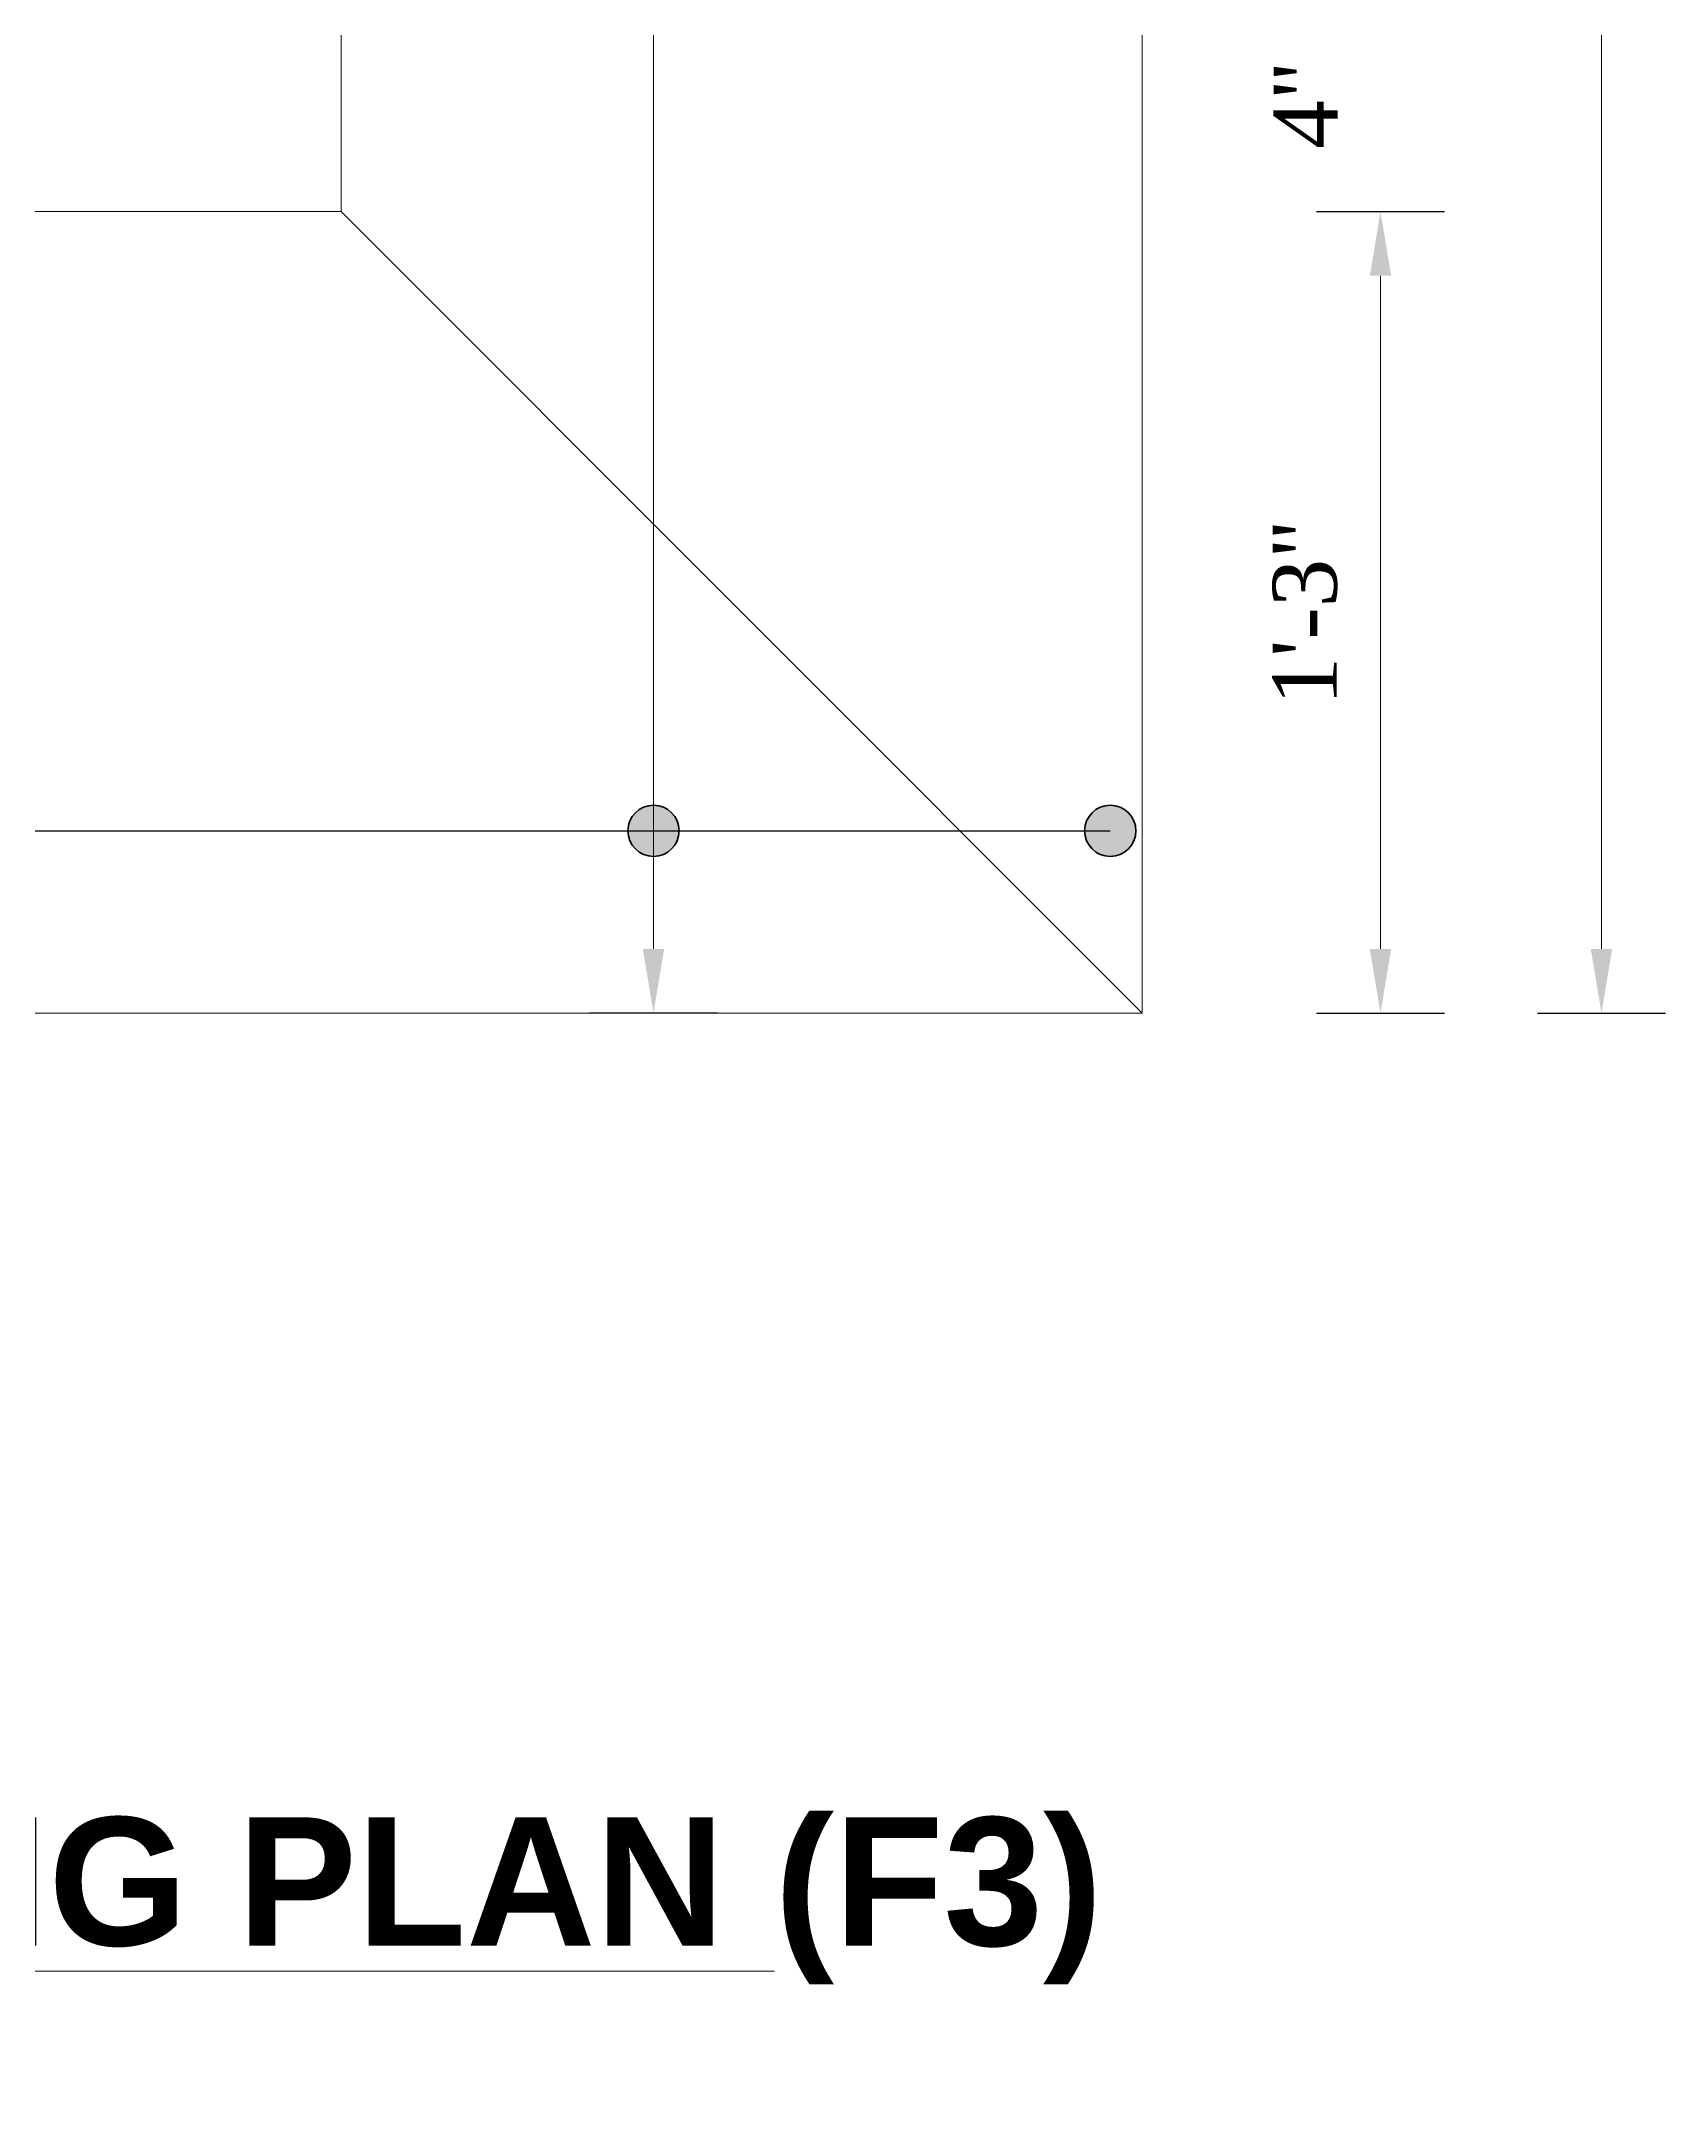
# Model space of a CAD drawing. Header units: feet. Extents: x 28652 to 66086, y -6769 to -640.
# Drawn here: x 53591.68 to 53622.1, y -1056.36 to -1017.56 of the extents above; entities that cross this region are included whole.
import ezdxf

# ---------------------------------------------------------------- set-up
doc = ezdxf.new("R2010")
doc.units = ezdxf.units.FT
doc.header["$LTSCALE"] = 50
doc.header["$MEASUREMENT"] = 0
doc.header["$PDMODE"] = 34
for name, color, linetype, lineweight in [('IES_WR_Dimension', 7, 'Continuous', 15), ('IES_WR_Rebar Concrete Line', 2, 'Continuous', 15), ('IES_WR_Rebar-Main', 1, 'Continuous', 30), ('IES_WR_Text Structure', 70, 'Continuous', 20), ('Reinforcement', 1, 'Continuous', 40)]:
    doc.layers.add(name, color=color, linetype=linetype, lineweight=lineweight)
doc.styles.add('arial', font='times.ttf')
doc.styles.add('Arial Annotation', font='arial.ttf', dxfattribs={"height": 0.06})
doc.dimstyles.new('SECS', dxfattribs={"dimtxt": 0.06, "dimasz": 0.06, "dimexe": 0.06, "dimexo": 0, "dimgap": 0.04, "dimtad": 1, "dimdec": 0, "dimzin": 3, "dimdsep": 46, "dimlunit": 4, "dimtxsty": 'arial', "dimcen": 1.25, "dimclrd": 256, "dimclrt": 3, "dimadec": 0, "dimazin": 0, "dimtfac": 1, "dimtdec": 0, "dimtix": 1, "dimtofl": 0, "dimtmove": 2, "dimatfit": 1, "dimfxl": 0.06, "dimfxlon": 1, "dimtolj": 1, "dimtzin": 0, "dimlwd": -1, "dimarcsym": 0})

# ---------------------------------------------------------------- blocks, each defined once
blk = doc.blocks.new('bar towaeds viewer')
at = {"layer": 'Reinforcement'}
h = blk.add_hatch(color=256, dxfattribs=at)
h.dxf.hatch_style = 1
h.paths.add_polyline_path([(0.024, 0, 0.414214), (0, 0.024), (0, -0.024, 0.414214)])
h.paths.add_polyline_path([(0, 0.024, 0.414214), (-0.024, 0, 0.414214), (0, -0.024)])
blk.add_circle((0, 0), 0.024, dxfattribs=at)
blk = doc.blocks.new('*D1203')
at = {"layer": 'Defpoints', "color": 0}
for p in [(53597.298, -1020.745), (53616.758, -1020.745), (53612.298, -1035.745)]:
    blk.add_point(p, dxfattribs=at)
at = {"layer": 'IES_WR_Dimension', "color": 0, "lineweight": -2}
for p, q in [((53615.558, -1020.745), (53617.958, -1020.745)), ((53615.558, -1035.745), (53617.958, -1035.745))]:
    blk.add_line(p, q, dxfattribs=at)
at = {"layer": 'IES_WR_Dimension'}
blk.add_line((53616.758, -1034.545), (53616.758, -1021.945), dxfattribs=at)
for points in [[(53616.558, -1021.945), (53616.958, -1021.945), (53616.758, -1020.745)], [(53616.558, -1034.545), (53616.958, -1034.545), (53616.758, -1035.745)]]:
    blk.add_solid(points, dxfattribs=at)
at = {"layer": 'IES_WR_Dimension', "color": 3, "insert": (53615.347, -1028.245), "char_height": 1.2, "attachment_point": 5, "rotation": 90, "style": 'arial'}
blk.add_mtext('\\A1;1\'-3"', dxfattribs=at)
blk = doc.blocks.new('*D1205')
at = {"layer": 'Defpoints', "color": 0}
for p in [(53593.298, -1016.745), (53616.758, -1016.745), (53597.298, -1020.745)]:
    blk.add_point(p, dxfattribs=at)
at = {"layer": 'IES_WR_Dimension'}
for p, q in [((53616.758, -1015.545), (53616.758, -1014.345)), ((53616.758, -1021.945), (53616.758, -1023.145))]:
    blk.add_line(p, q, dxfattribs=at)
at = {"layer": 'IES_WR_Dimension', "color": 0, "lineweight": -2}
for p, q in [((53615.558, -1016.745), (53617.958, -1016.745)), ((53615.558, -1020.745), (53617.958, -1020.745))]:
    blk.add_line(p, q, dxfattribs=at)
at = {"layer": 'IES_WR_Dimension'}
for points in [[(53616.558, -1015.545), (53616.958, -1015.545), (53616.758, -1016.745)], [(53616.558, -1021.945), (53616.958, -1021.945), (53616.758, -1020.745)]]:
    blk.add_solid(points, dxfattribs=at)
at = {"layer": 'IES_WR_Dimension', "color": 3, "insert": (53615.358, -1018.745), "char_height": 1.2, "attachment_point": 5, "rotation": 90, "style": 'arial'}
blk.add_mtext('\\A1;4"', dxfattribs=at)
blk = doc.blocks.new('*D1215')
at = {"layer": 'Defpoints', "color": 0}
for p in [(53603.145, -985.745), (53612.298, -985.745), (53612.298, -1035.745)]:
    blk.add_point(p, dxfattribs=at)
at = {"layer": 'IES_WR_Dimension', "color": 0, "lineweight": -2}
for p, q in [((53604.345, -985.745), (53601.945, -985.745)), ((53604.345, -1035.745), (53601.945, -1035.745))]:
    blk.add_line(p, q, dxfattribs=at)
at = {"layer": 'IES_WR_Dimension'}
blk.add_line((53603.145, -1034.545), (53603.145, -986.945), dxfattribs=at)
for points in [[(53602.945, -986.945), (53603.345, -986.945), (53603.145, -985.745)], [(53602.945, -1034.545), (53603.345, -1034.545), (53603.145, -1035.745)]]:
    blk.add_solid(points, dxfattribs=at)
at = {"layer": 'IES_WR_Dimension', "color": 3, "insert": (53601.539, -1010.745), "char_height": 1.2, "attachment_point": 5, "rotation": 90, "style": 'arial'}
blk.add_mtext('\\A1;12%%C @ 5" c/c', dxfattribs=at)
blk = doc.blocks.new('*D1217')
at = {"layer": 'Defpoints', "color": 0}
for p in [(53612.298, -985.745), (53620.896, -985.745), (53612.298, -1035.745)]:
    blk.add_point(p, dxfattribs=at)
at = {"layer": 'IES_WR_Dimension', "color": 0, "lineweight": -2}
for p, q in [((53619.696, -985.745), (53622.096, -985.745)), ((53619.696, -1035.745), (53622.096, -1035.745))]:
    blk.add_line(p, q, dxfattribs=at)
at = {"layer": 'IES_WR_Dimension'}
blk.add_line((53620.896, -1034.545), (53620.896, -986.945), dxfattribs=at)
for points in [[(53620.696, -986.945), (53621.096, -986.945), (53620.896, -985.745)], [(53620.696, -1034.545), (53621.096, -1034.545), (53620.896, -1035.745)]]:
    blk.add_solid(points, dxfattribs=at)
at = {"layer": 'IES_WR_Dimension', "color": 3, "insert": (53619.496, -1010.745), "char_height": 1.2, "attachment_point": 5, "rotation": 90, "style": 'arial'}
blk.add_mtext('\\A1;4\'-2"', dxfattribs=at)

msp = doc.modelspace()

# ---------------------------------------------------------------- linework, layer by layer
at = {"layer": 'IES_WR_Rebar Concrete Line'}
for points in [[(53562.298, -985.745), (53612.298, -985.745), (53612.298, -1035.745), (53562.298, -1035.745)], [(53577.298, -1000.745), (53597.298, -1000.745), (53597.298, -1020.745), (53577.298, -1020.745)]]:
    msp.add_lwpolyline(points, close=True, dxfattribs=at)
msp.add_lwpolyline([(53597.298, -1020.745), (53612.298, -1035.745)], dxfattribs=at)
at = {"layer": 'IES_WR_Rebar-Main'}
msp.add_lwpolyline([(53562.898, -1032.334), (53611.698, -1032.334)], dxfattribs=at)

# ---------------------------------------------------------------- block references
at = {"xscale": 20, "yscale": 20, "zscale": 20}
for p in [(53603.145, -1032.334), (53611.698, -1032.334)]:
    msp.add_blockref('bar towaeds viewer', p, dxfattribs=at)

# ---------------------------------------------------------------- texts
at = {"layer": 'IES_WR_Text Structure', "insert": (53555.723, -1050.798), "char_height": 2.4, "width": 61.38171, "attachment_point": 1, "style": 'Arial Annotation'}
msp.add_mtext('\\pxqc;{\\fArial|b1|i0|c0|p34;\\LISOLATED FOOTING PLAN\\l (F3)\\P\\H0.5x;(Scale 1:25)}', dxfattribs=at)

# ---------------------------------------------------------------- dimensions: what is measured, and where the dimension line sits
at = {"layer": 'IES_WR_Dimension'}
dim = msp.add_linear_dim(base=(53603.145, -985.745), p1=(53612.298, -1035.745), p2=(53612.298, -985.745), angle=90, text='12%%C @ 5" c/c', dimstyle='SECS', override={"dimscale": 0, "dimtix": 1, "dimtofl": 0, "dimtmove": 2, "dimatfit": 1}, dxfattribs=at)
dim.commit()
dim.dimension.update_dxf_attribs({"geometry": '*D1215', "text_midpoint": (53601.539, -1010.745)})
for base, p1, p2, picture, middle in [((53620.896, -985.745), (53612.298, -1035.745), (53612.298, -985.745), '*D1217', (53619.496, -1010.745)), ((53616.758, -1016.745), (53597.298, -1020.745), (53593.298, -1016.745), '*D1205', (53615.358, -1018.745)), ((53616.758, -1020.745), (53612.298, -1035.745), (53597.298, -1020.745), '*D1203', (53615.347, -1028.245))]:
    dim = msp.add_linear_dim(base=base, p1=p1, p2=p2, angle=90, dimstyle='SECS', override={"dimscale": 0, "dimtix": 1, "dimtofl": 0, "dimtmove": 2, "dimatfit": 1}, dxfattribs=at)
    dim.commit()
    dim.dimension.update_dxf_attribs({"geometry": picture, "text_midpoint": middle})

doc.saveas('drawing.dxf')
